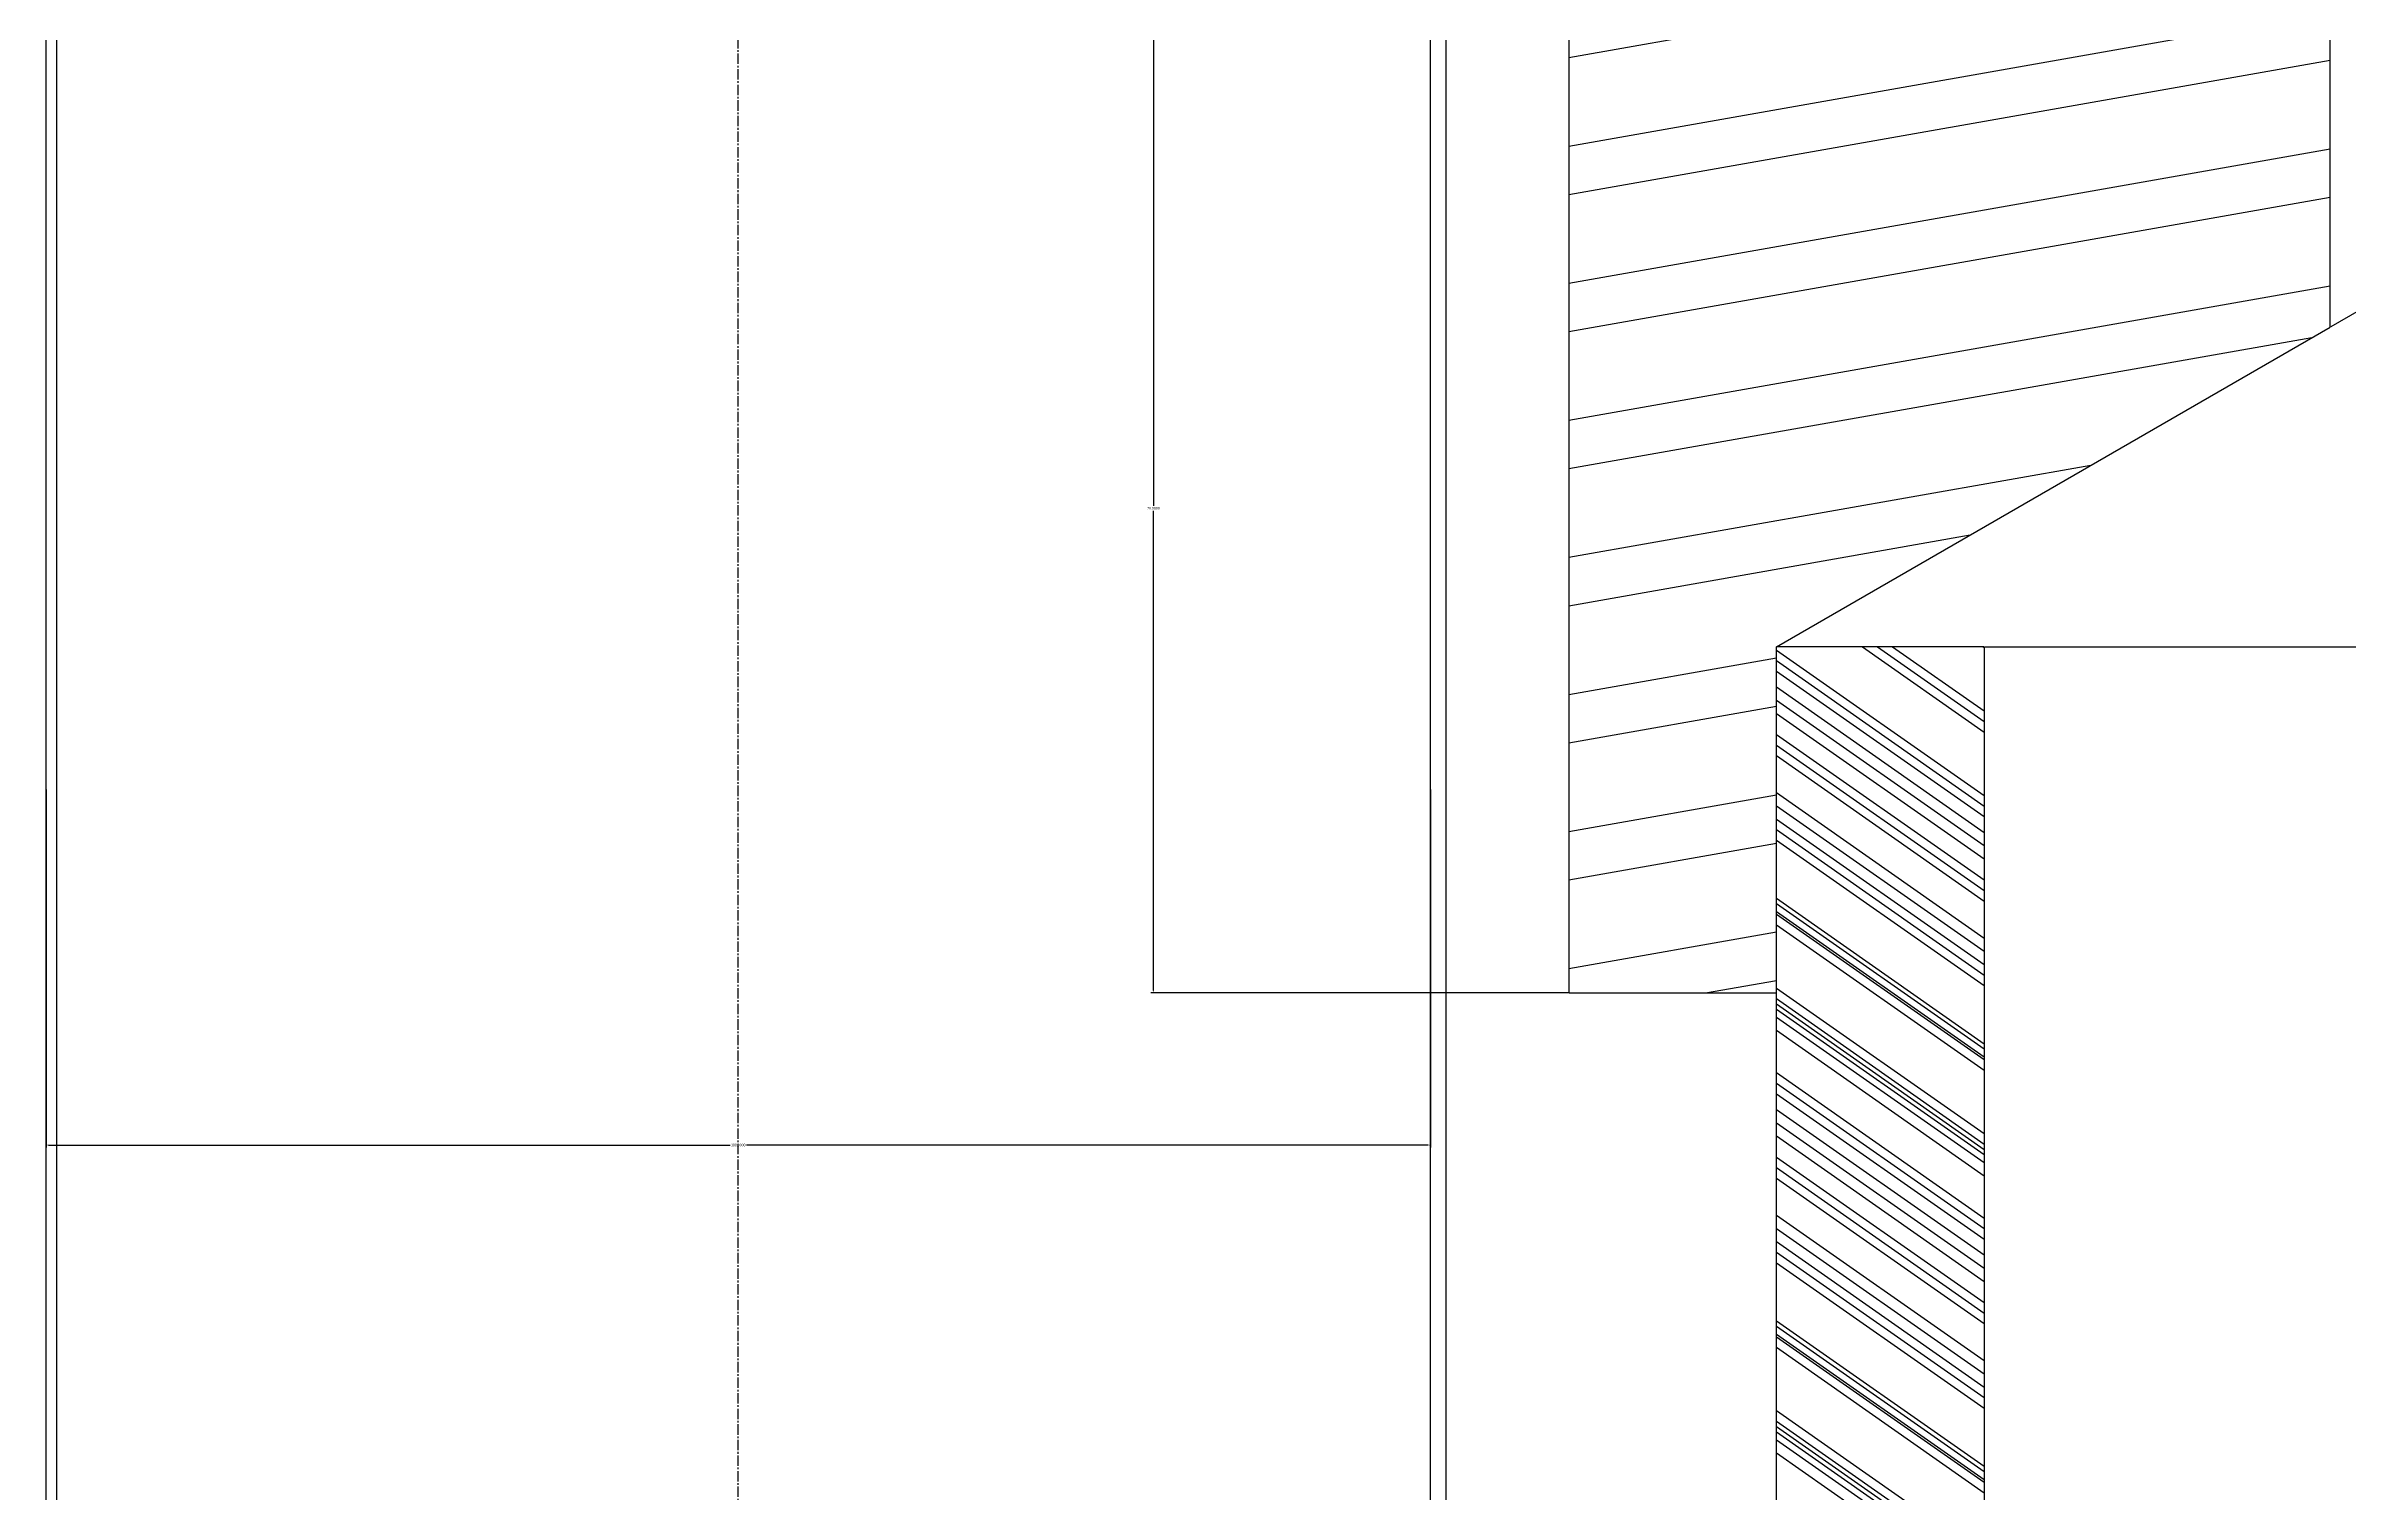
# Model space of a CAD drawing. Header units: millimetres. Extents: x 9612 to 23319, y 1863 to 14354.
# Drawn here: x 14266.8 to 14433.2, y 8959.3 to 9063.9 of the extents above; entities that cross this region are included whole.
import ezdxf

# ---------------------------------------------------------------- set-up
doc = ezdxf.new("R2010")
doc.units = ezdxf.units.MM
doc.header["$MEASUREMENT"] = 0
doc.linetypes.add('CENTER2', pattern=[1.125, 0.75, -0.125, 0.125, -0.125])
doc.styles.get("Standard").update_dxf_attribs({"font": 'arial.ttf'})
doc.dimstyles.get("Standard").update_dxf_attribs({"dimtxt": 0.18, "dimasz": 0.18, "dimexe": 0.18, "dimexo": 0.0625, "dimgap": 0.09, "dimtad": 0, "dimtih": 1, "dimtoh": 1, "dimdec": 4, "dimzin": 0, "dimdsep": 46, "dimtxsty": 'Standard', "dimcen": 0.09, "dimadec": 0, "dimazin": 0, "dimtfac": 1, "dimtdec": 4, "dimtofl": 0, "dimtmove": 0, "dimatfit": 3, "dimfxl": 1, "dimtolj": 1, "dimtzin": 0, "dimarcsym": 0})

# ---------------------------------------------------------------- blocks, each defined once
blk = doc.blocks.new('*D22')
at = {"color": 0, "linetype": 'Continuous', "lineweight": -2, "transparency": 16777216}
for p, q in [((14431.87, 9043.6), (14463.71, 9061.99)), ((14406.87, 9020.48), (14474.83, 9020.48))]:
    blk.add_line(p, q, dxfattribs=at)
for start, end in [(18.0657, 29.8738), (0.1245, 17.8011)]:
    blk.add_arc((14391.81, 9020.48), 82.84, start, end, dxfattribs=at)
at = {"color": 0, "linetype": 'Continuous', "transparency": 16777216}
for points in [[(14463.62, 9061.73), (14463.67, 9061.76), (14463.56, 9061.9)], [(14474.68, 9020.66), (14474.62, 9020.66), (14474.65, 9020.48)]]:
    blk.add_solid(points, dxfattribs=at)
at = {"layer": 'Defpoints', "color": 0, "linetype": 'Continuous', "transparency": 16777216}
for p in [(14431.81, 9043.57), (14473.39, 9034.86), (14391.81, 9020.48), (14391.82, 9020.48), (14406.81, 9020.48)]:
    blk.add_point(p, dxfattribs=at)
at = {"color": 0, "linetype": 'Continuous', "transparency": 16777216, "insert": (14470.63, 9045.99), "char_height": 0.18, "attachment_point": 5}
blk.add_mtext('\\A1;30°', dxfattribs=at)
blk = doc.blocks.new('*D23')
at = {"color": 0, "lineweight": -2, "transparency": 16777216}
for p, q in [((14376.75, 9065.48), (14346.62, 9065.48)), ((14346.8, 9065.3), (14346.8, 9030.66)), ((14346.8, 8995.66), (14346.8, 9030.3)), ((14376.75, 8995.48), (14346.62, 8995.48))]:
    blk.add_line(p, q, dxfattribs=at)
at = {"color": 0, "transparency": 16777216}
for points in [[(14346.77, 9065.3), (14346.83, 9065.3), (14346.8, 9065.48)], [(14346.77, 8995.66), (14346.83, 8995.66), (14346.8, 8995.48)]]:
    blk.add_solid(points, dxfattribs=at)
at = {"layer": 'Defpoints', "color": 0, "transparency": 16777216}
for p in [(14376.81, 9065.48), (14346.8, 8995.48), (14376.81, 8995.48)]:
    blk.add_point(p, dxfattribs=at)
at = {"color": 0, "transparency": 16777216, "insert": (14346.8, 9030.48), "char_height": 0.18, "attachment_point": 5}
blk.add_mtext('\\A1;70.0000', dxfattribs=at)
blk = doc.blocks.new('*D24')
at = {"color": 0, "lineweight": -2, "transparency": 16777216}
for p, q in [((14266.81, 9010.16), (14266.81, 8984.31)), ((14366.81, 9010.16), (14366.81, 8984.31)), ((14266.99, 8984.49), (14316.22, 8984.49)), ((14366.63, 8984.49), (14317.41, 8984.49))]:
    blk.add_line(p, q, dxfattribs=at)
at = {"color": 0, "transparency": 16777216}
for points in [[(14266.99, 8984.52), (14266.99, 8984.46), (14266.81, 8984.49)], [(14366.63, 8984.52), (14366.63, 8984.46), (14366.81, 8984.49)]]:
    blk.add_solid(points, dxfattribs=at)
at = {"layer": 'Defpoints', "color": 0, "transparency": 16777216}
for p in [(14266.81, 9010.22), (14366.81, 9010.22), (14266.81, 8984.49)]:
    blk.add_point(p, dxfattribs=at)
at = {"color": 0, "transparency": 16777216, "insert": (14316.81, 8984.49), "char_height": 0.18, "attachment_point": 5}
blk.add_mtext('\\A1;100.0000', dxfattribs=at)

msp = doc.modelspace()

# ---------------------------------------------------------------- linework, layer by layer
for p, q in [((14267.59415, 7061.05797), (14267.59415, 14354.03272)), ((14367.94221, 7061.05797), (14367.94221, 11654.85275))]:
    msp.add_line(p, q)
at = {"linetype": 'CENTER2'}
msp.add_line((14316.81189, 8639.57102), (14316.81189, 9328.56643), dxfattribs=at)
at = {"linetype": 'Continuous'}
for p, q in [((14266.81189, 8894.19952), (14266.81189, 9324.02919)), ((14366.81189, 8894.19952), (14366.81189, 9324.02919)), ((14431.81189, 9043.57156), (14431.81189, 9215.47914)), ((14376.81189, 9063.04231), (14431.81189, 9072.7403)), ((14376.81189, 9056.64223), (14431.81189, 9066.34021)), ((14376.81189, 9065.47914), (14376.81189, 8995.47914)), ((14376.81189, 9053.1419), (14431.81189, 9062.83989)), ((14376.81189, 9046.74182), (14431.81189, 9056.4398)), ((14376.81189, 9043.24149), (14431.81189, 9052.93948)), ((14376.81189, 9036.84141), (14431.81189, 9046.53939)), ((14391.81189, 9020.47914), (14431.81189, 9043.57156)), ((14376.81189, 9033.34108), (14430.48392, 9042.80491)), ((14376.81189, 9026.941), (14414.52295, 9033.59048)), ((14376.81189, 9023.44067), (14405.79361, 9028.55093)), ((14391.81189, 8837.99955), (14391.81189, 9020.47914)), ((14406.81189, 9020.47914), (14391.81189, 9020.47914)), ((14391.81189, 9020.24201), (14406.81189, 9009.73889)), ((14398.01115, 9020.47914), (14406.81189, 9014.3168)), ((14399.10081, 9020.47914), (14406.81189, 9015.07978)), ((14400.19046, 9020.47914), (14406.81189, 9015.84277)), ((14406.72839, 9020.47914), (14406.81189, 9020.42067)), ((14406.81189, 9020.47914), (14406.81189, 8851.40107)), ((14376.81189, 9017.04059), (14391.81189, 9019.68549)), ((14391.81189, 9019.47902), (14406.81189, 9008.97591)), ((14391.81189, 9018.71604), (14406.81189, 9008.21293)), ((14391.81189, 9017.57156), (14406.81189, 9007.06845)), ((14391.81189, 9016.61783), (14406.81189, 9006.11472)), ((14376.81189, 9013.54026), (14391.81189, 9016.18517)), ((14391.81189, 9015.6641), (14406.81189, 9005.16099)), ((14391.81189, 9014.13813), (14406.81189, 9003.63502)), ((14391.81189, 9013.37515), (14406.81189, 9002.87204)), ((14391.81189, 9012.61217), (14406.81189, 9002.10905)), ((14391.81189, 9009.94172), (14406.81189, 8999.43861)), ((14376.81189, 9007.14018), (14391.81189, 9009.78508)), ((14391.81189, 9008.98799), (14406.81189, 8998.48488)), ((14391.81189, 9008.03426), (14406.81189, 8997.53115)), ((14391.81189, 9008.03426), (14406.81189, 8997.53115)), ((14391.81189, 9007.27128), (14406.81189, 8996.76816)), ((14391.81189, 9006.50829), (14406.81189, 8996.00518)), ((14376.81189, 9003.63986), (14391.81189, 9006.28476)), ((14391.81189, 9002.31188), (14406.81189, 8991.80877)), ((14391.81189, 9001.93039), (14406.81189, 8991.42728)), ((14376.81189, 8997.23977), (14391.81189, 8999.88467)), ((14391.81189, 9001.35815), (14406.81189, 8990.85504)), ((14391.81189, 9001.1674), (14406.81189, 8990.66429)), ((14391.81189, 9000.40442), (14406.81189, 8989.90131)), ((14391.81189, 9000.40442), (14406.81189, 8989.90131)), ((14376.81189, 8995.47914), (14391.81189, 8995.47914)), ((14386.67818, 8995.47914), (14391.81189, 8996.38435)), ((14391.81189, 8995.82652), (14406.81189, 8985.3234)), ((14391.81189, 8995.06353), (14406.81189, 8984.56042)), ((14391.81189, 8994.68204), (14406.81189, 8984.17893)), ((14391.81189, 8994.30055), (14406.81189, 8983.79743)), ((14391.81189, 8993.72831), (14406.81189, 8983.2252)), ((14391.81189, 8992.77458), (14406.81189, 8982.27147)), ((14391.81189, 8989.72264), (14406.81189, 8979.21953)), ((14391.81189, 8988.95966), (14406.81189, 8978.45655)), ((14391.81189, 8988.19667), (14406.81189, 8977.69356)), ((14391.81189, 8987.0522), (14406.81189, 8976.54908)), ((14391.81189, 8986.09847), (14406.81189, 8975.59535)), ((14391.81189, 8985.14474), (14406.81189, 8974.64162)), ((14391.81189, 8983.61877), (14406.81189, 8973.11566)), ((14391.81189, 8982.85579), (14406.81189, 8972.35267)), ((14391.81189, 8982.0928), (14406.81189, 8971.58969)), ((14391.81189, 8979.42236), (14406.81189, 8968.91924)), ((14391.81189, 8978.46863), (14406.81189, 8967.96551)), ((14391.81189, 8977.5149), (14406.81189, 8967.01178)), ((14391.81189, 8977.5149), (14406.81189, 8967.01178)), ((14391.81189, 8976.75191), (14406.81189, 8966.2488)), ((14391.81189, 8975.98893), (14406.81189, 8965.48581)), ((14391.81189, 8971.79252), (14406.81189, 8961.2894)), ((14391.81189, 8971.41102), (14406.81189, 8960.90791)), ((14391.81189, 8970.83879), (14406.81189, 8960.33567)), ((14391.81189, 8970.64804), (14406.81189, 8960.14493)), ((14391.81189, 8969.88506), (14406.81189, 8959.38194)), ((14391.81189, 8969.88506), (14406.81189, 8959.38194)), ((14391.81189, 8965.30715), (14406.81189, 8954.80404)), ((14391.81189, 8964.54417), (14406.81189, 8954.04105)), ((14391.81189, 8964.16267), (14406.81189, 8953.65956)), ((14391.81189, 8963.78118), (14406.81189, 8953.27807)), ((14391.81189, 8963.20894), (14406.81189, 8952.70583)), ((14391.81189, 8962.25521), (14406.81189, 8951.7521))]:
    msp.add_line(p, q, dxfattribs=at)

# ---------------------------------------------------------------- dimensions: what is measured, and where the dimension line sits
for base, p1, p2, angle, picture, middle in [((14346.80392, 8995.47914), (14376.81189, 9065.47914), (14376.81189, 8995.47914), 270, '*D23', (14346.80392, 9030.47914)), ((14266.81189, 8984.48894), (14366.81189, 9010.22405), (14266.81189, 9010.22405), 180, '*D24', (14316.81189, 8984.48894))]:
    dim = msp.add_linear_dim(base=base, p1=p1, p2=p2, angle=angle, dimstyle='Standard')
    dim.commit()
    dim.dimension.update_dxf_attribs({"geometry": picture, "text_midpoint": middle})
dim = msp.add_angular_dim_2l(base=(14473.39403, 9034.86344), line1=((14391.81699, 9020.47914), (14406.81189, 9020.47914)), line2=((14391.81189, 9020.47914), (14431.81189, 9043.57156)), dimstyle='Standard', dxfattribs=at)
dim.commit()
dim.dimension.update_dxf_attribs({"geometry": '*D22', "text_midpoint": (14470.62765, 9045.98657), "dimtype": 162})

doc.saveas('drawing.dxf')
